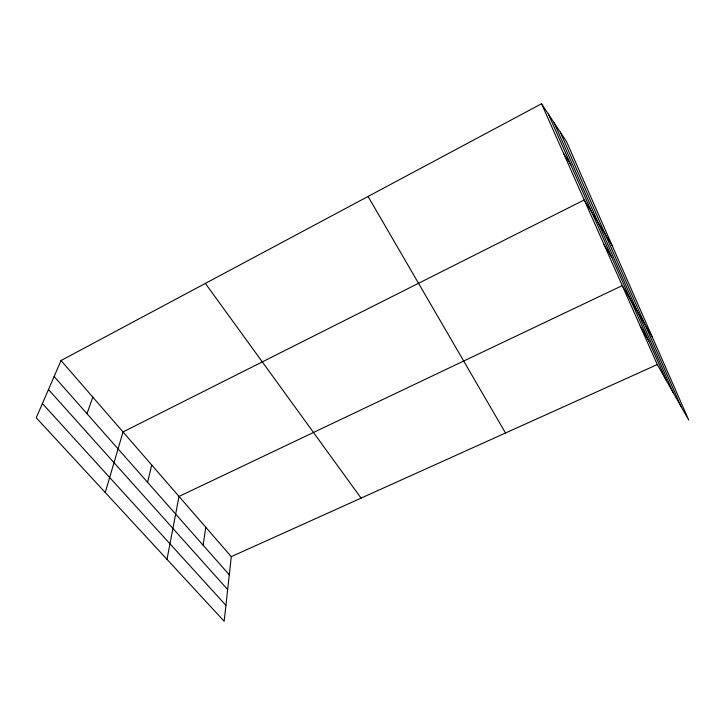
<?xml version="1.0" encoding="UTF-8"?>
<svg xmlns="http://www.w3.org/2000/svg" width="725" height="725" viewBox="0 0 725 725"><rect width="100%" height="100%" fill="white"/><g stroke="black" fill="none" stroke-linecap="round" stroke-linejoin="round"><path stroke-width="1.09" d="M61.027 360.533L231.284 556.646L224.17 621.243L36.25 417.772L61.027 360.533L541.53 103.757L566.533 141.583L688.75 420.083L657.303 364.557L541.53 103.757M203.127 545.218L205.782 527.274M167.013 559.356L179.012 496.435L622.258 285.614L652.201 336.808M147.583 482.315L151.715 464.997M105.261 492.502L123.023 431.946L584.232 199.955L612.108 245.449M86.946 413.658L92.836 397.173M231.284 556.646L657.303 364.557M42.412 403.544L225.919 605.348M48.475 389.524L227.659 589.579M54.121 376.493L229.281 574.825M205.365 283.393L361.095 498.12M563.515 153.292L570.865 164.892M603.78 243.99L611.837 257.475M368.064 196.448L505.506 433.006M640.257 326.168L648.839 341.094M554.099 122.779L673.253 392.723M548.426 114.188L666.085 380.072M560.253 132.077L680.956 406.317"/></g></svg>
